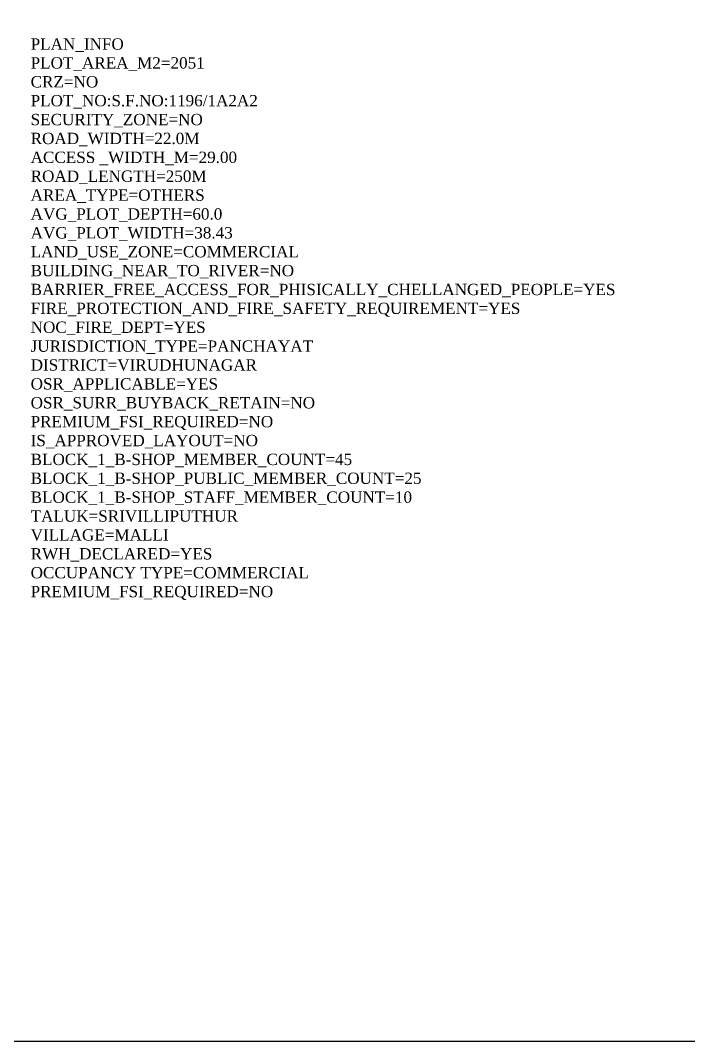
# Model space of a CAD drawing. Header units: metres. Extents: x 145568 to 146222, y 212280 to 212437.
# Drawn here: x 145840.2 to 145899.2, y 212279.6 to 212369.7 of the extents above; entities that cross this region are included whole.
import ezdxf

# ---------------------------------------------------------------- set-up
doc = ezdxf.new("R2010")
doc.units = ezdxf.units.M
doc.layers.add('PLAN_INFO', color=1, linetype='Continuous')
doc.styles.get("Standard").update_dxf_attribs({"font": 'arial.ttf'})

msp = doc.modelspace()

# ---------------------------------------------------------------- linework, layer by layer
at = {"color": 64}
msp.add_lwpolyline([(145567.5421, 212436.703), (146222.2739, 212436.703), (146222.2739, 212279.5715), (145567.5421, 212279.5715)], close=True, dxfattribs=at)

# ---------------------------------------------------------------- texts
at = {"layer": 'PLAN_INFO', "color": 1, "insert": (145841.1327, 212368.1472), "char_height": 1, "attachment_point": 1}
msp.add_mtext_dynamic_manual_height_columns('{\\fTimes New Roman|b0|i0|c0|p18;PLAN_INFO\\PPLOT_AREA_M2=2051\\PCRZ=NO\\PPLOT_NO:S.F.NO:1196/1A2A2\\PSECURITY_ZONE=NO\\PROAD_WIDTH=22.0M\\PACCESS _WIDTH_M=29.00\\PROAD_LENGTH=250M\\PAREA_TYPE=OTHERS\\PAVG_PLOT_DEPTH=60.0\\PAVG_PLOT_WIDTH=38.43\\PLAND_USE_ZONE=COMMERCIAL\\PBUILDING_NEAR_TO_RIVER=NO\\PBARRIER_FREE_ACCESS_FOR_PHISICALLY_CHELLANGED_PEOPLE=YES\\PFIRE_PROTECTION_AND_FIRE_SAFETY_REQUIREMENT=YES\\PNOC_FIRE_DEPT=YES\\PJURISDICTION_TYPE=PANCHAYAT\\PDISTRICT=VIRUDHUNAGAR\\POSR_APPLICABLE=YES\\POSR_SURR_BUYBACK_RETAIN=NO\\PPREMIUM_FSI_REQUIRED=NO\\PIS_APPROVED_LAYOUT=NO\\PBLOCK_1_B-SHOP_MEMBER_COUNT=45\\PBLOCK_1_B-SHOP_PUBLIC_MEMBER_COUNT=25\\PBLOCK_1_B-SHOP_STAFF_MEMBER_COUNT=10\\PTALUK=SRIVILLIPUTHUR \\PVILLAGE=MALLI\\PRWH_DECLARED=YES\\POCCUPANCY TYPE=COMMERCIAL\\PPREMIUM_FSI_REQUIRED=NO}', width=46.330189, gutter_width=548.8422, heights=[0], dxfattribs=at)

doc.saveas('drawing.dxf')
